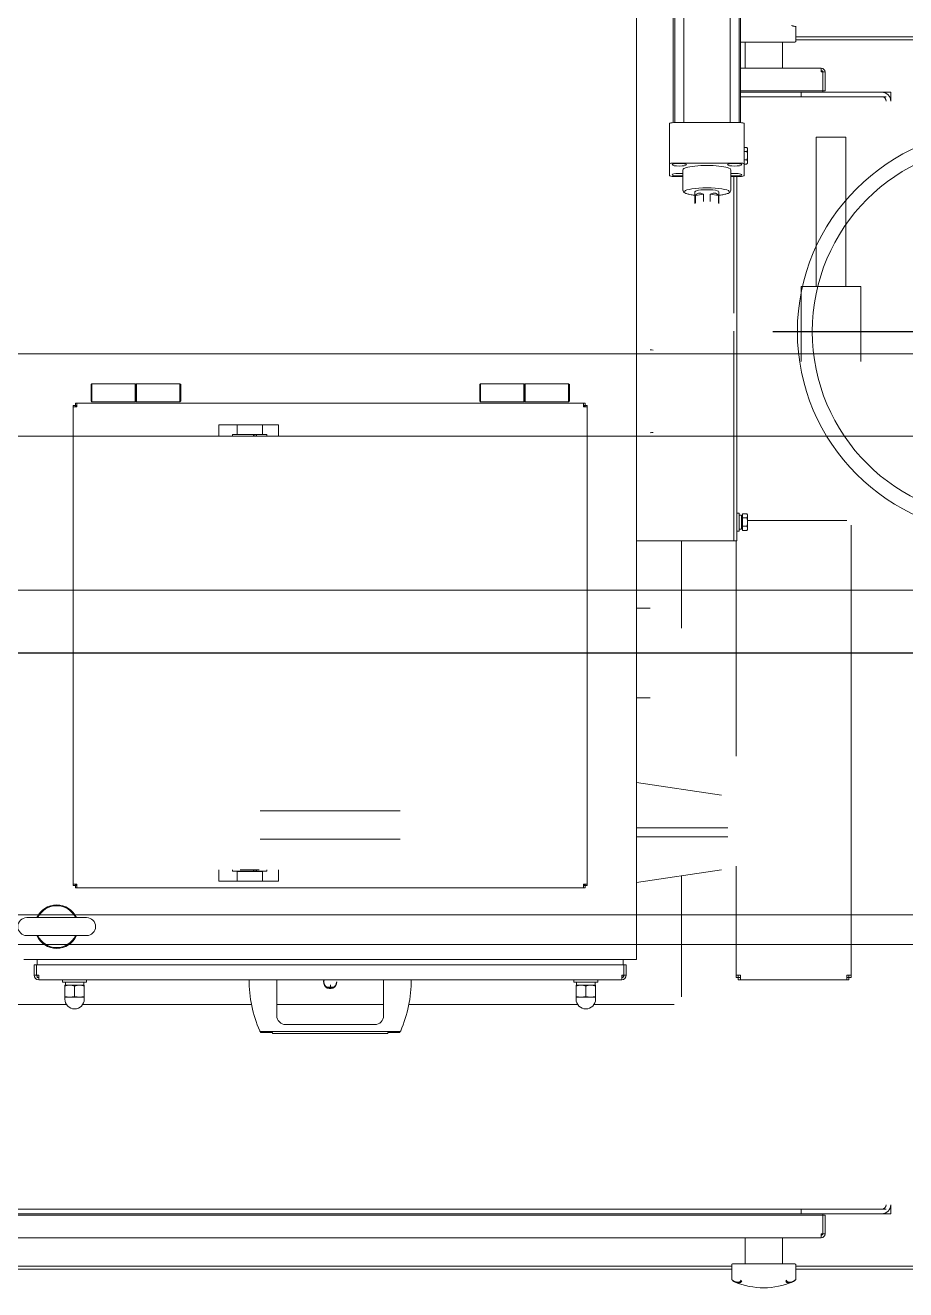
# Model space of a CAD drawing. Extents: x -681219 to -550379, y -242630 to -158199.
# Drawn here: x -669107 to -668518, y -222193 to -221347 of the extents above; entities that cross this region are included whole.
import ezdxf
from ezdxf.lldxf.tags import DXFTag

# ---------------------------------------------------------------- set-up
doc = ezdxf.new("R2010")
doc.units = 0
doc.header["$LTSCALE"] = 1000
doc.layers.get('0').update_dxf_attribs({"linetype": 'CONTINUOUS'})
doc.layers.add('buyer', color=6, linetype='CONTINUOUS', lineweight=0)
doc.layers.add('center', color=253, linetype='CENTER2')
tags = doc.linetypes.add('CENTER2', pattern=[28.575, 19.05, -3.175, 3.175, -3.175]).pattern_tags.tags
tags[10:11] = [DXFTag(74, 4), DXFTag(75, 0), DXFTag(340, '0'), DXFTag(46, 0.0), DXFTag(50, 0.0), DXFTag(44, 0.0), DXFTag(45, 0.0)]
tags[8:9] = [DXFTag(74, 4), DXFTag(75, 0), DXFTag(340, '0'), DXFTag(46, 0.0), DXFTag(50, 0.0), DXFTag(44, 0.0), DXFTag(45, 0.0)]
tags[6:7] = [DXFTag(74, 4), DXFTag(75, 0), DXFTag(340, '0'), DXFTag(46, 0.0), DXFTag(50, 0.0), DXFTag(44, 0.0), DXFTag(45, 0.0)]
tags[4:5] = [DXFTag(74, 4), DXFTag(75, 0), DXFTag(340, '0'), DXFTag(46, 0.0), DXFTag(50, 0.0), DXFTag(44, 0.0), DXFTag(45, 0.0)]

# ---------------------------------------------------------------- blocks, each defined once
blk = doc.blocks.new('9001010002801XY_A_LD-PSC-Ⅲ_B_V_1', base_point=(1910.02, 1482.93))
at = {"color": 0, "linetype": 'ByBlock', "lineweight": -2}
blk.add_line((2483.02, 2235.93), (2483.02, 729.93), dxfattribs=at)
for radius in [135, 125]:
    blk.add_circle((2310.02, 1482.93), radius, dxfattribs=at)
at = {"layer": 'center', "ltscale": 2.017226}
blk.add_line((2310.02, 1634.39), (2310.02, 1346.18), dxfattribs=at)
blk = doc.blocks.new('*U117')
at = {"color": 0, "linetype": 'ByBlock', "lineweight": -2}
for p, q in [((-179.47, 409), (-179.47, 419.07)), ((-136.65, 419.07), (-136.65, 409)), ((-716.65, 412), (-179.47, 412)), ((-716.65, 410), (-179.47, 410)), ((-178.42, 408.5), (-178.97, 408.5)), ((-178.42, 408.5), (-172.67, 408.5)), ((-172.67, 408.5), (-167.37, 408.5)), ((-170.56, 391), (-170.56, 408.5)), ((-167.37, 408.5), (-148.75, 408.5)), ((-148.75, 408.5), (-143.45, 408.5)), ((-145.56, 408.5), (-145.56, 391)), ((-143.45, 408.5), (-137.7, 408.5)), ((-137.15, 408.5), (-137.7, 408.5)), ((-136.65, 412), (135.53, 412)), ((-136.65, 410), (-48.06, 410)), ((-119.56, 391), (-776.56, 391)), ((-119.56, 391), (-119.56, 388.5)), ((-119.56, 388.5), (-118.56, 388.5)), ((-117.06, 388.5), (-118.56, 388.5)), ((-118.56, 376), (-118.56, 388.5)), ((-118.56, 388.5), (-118.56, 376)), ((-117.06, 376), (-117.06, 388.5)), ((-118.56, 376), (-777.56, 376)), ((-133.06, 375), (-763.06, 375)), ((-133.06, 375), (-79.06, 375)), ((-133.06, 375), (-133.06, 372)), ((-133.06, 375), (-133.06, 372)), ((-117.06, 376), (-118.56, 376)), ((-79.06, 375), (-73.06, 375)), ((-73.06, 375), (-73.06, 369)), ((-820.06, 372), (-76.06, 372)), ((-133.06, 372), (-763.06, 372)), ((-133.06, 372), (-79.06, 372)), ((-494.5, 253.69), (-494.9, 253.22)), ((-486.59, 253.69), (-494.5, 253.69)), ((-486.59, 254.5), (-486.59, 253.69)), ((-486.59, 254.5), (-409.54, 254.5)), ((-409.54, 253.69), (-409.54, 254.5)), ((-401.62, 253.69), (-409.54, 253.69)), ((-401.22, 253.22), (-401.62, 253.69)), ((-494.9, 253.22), (-401.22, 253.22)), ((-418.31, 248.5), (-477.81, 248.5)), ((-483.81, 242.5), (-483.81, 218.5)), ((-412.31, 218.5), (-412.31, 242.5)), ((-624.54, 235), (-678.06, 235)), ((-625.56, 230.2), (-625.56, 231.5)), ((-625.56, 230.2), (-612.56, 230.2)), ((-625.56, 230.2), (-625.56, 229.62)), ((-625.56, 229.62), (-625.56, 222.78)), ((-619.06, 229.62), (-619.06, 222.78)), ((-500.71, 235), (-613.58, 235)), ((-612.56, 231.5), (-612.56, 230.2)), ((-612.56, 229.62), (-612.56, 230.2)), ((-612.56, 229.62), (-612.56, 222.78)), ((-412.31, 235), (-483.81, 235)), ((-282.54, 235), (-395.41, 235)), ((-283.56, 230.2), (-283.56, 231.5)), ((-283.56, 230.2), (-270.56, 230.2)), ((-283.56, 230.2), (-283.56, 229.62)), ((-283.56, 229.62), (-283.56, 222.78)), ((-277.06, 229.62), (-277.06, 222.78)), ((-218.06, 235), (-271.58, 235)), ((-270.56, 231.5), (-270.56, 230.2)), ((-270.56, 229.62), (-270.56, 230.2)), ((-270.56, 229.62), (-270.56, 222.78)), ((-213.06, 148.93), (-213.06, 230)), ((-611.06, 220.1), (-627.06, 220.1)), ((-627.06, 218.5), (-627.06, 220.1)), ((-625.56, 222.78), (-625.56, 222.2)), ((-625.56, 222.2), (-612.56, 222.2)), ((-625.21, 220.1), (-625.21, 222.2)), ((-612.91, 222.2), (-612.91, 220.1)), ((-612.56, 222.2), (-612.56, 222.78)), ((-611.06, 220.1), (-611.06, 218.5)), ((-445.65, 223.5), (-450.47, 223.5)), ((-447.92, 223.5), (-447.92, 221.94)), ((-269.06, 220.1), (-285.06, 220.1)), ((-285.06, 218.5), (-285.06, 220.1)), ((-283.56, 222.78), (-283.56, 222.2)), ((-283.56, 222.2), (-270.56, 222.2)), ((-283.21, 220.1), (-283.21, 222.2)), ((-270.91, 222.2), (-270.91, 220.1)), ((-270.56, 222.2), (-270.56, 222.78)), ((-269.06, 220.1), (-269.06, 218.5)), ((-646.06, 215.5), (-644.56, 215.5)), ((-646.06, 215.5), (-646.06, 208.5)), ((-644.56, 215.5), (-644.56, 208.5)), ((-644.56, 208.5), (-644.56, 215.5)), ((-644.56, 215.5), (-643.06, 215.5)), ((-643.06, 217), (-644.06, 217)), ((-644.06, 215.5), (-644.06, 217)), ((-253.06, 218.5), (-643.06, 218.5)), ((-643.06, 215.5), (-643.06, 218.5)), ((-253.06, 215.5), (-253.06, 218.5)), ((-252.06, 217), (-253.06, 217)), ((-253.06, 215.5), (-251.56, 215.5)), ((-252.06, 215.5), (-252.06, 217)), ((-251.56, 215.5), (-251.56, 208.5)), ((-251.56, 208.5), (-251.56, 215.5)), ((-250.06, 215.5), (-251.56, 215.5)), ((-250.06, 208.5), (-250.06, 215.5)), ((-176.56, 217), (-175.06, 217)), ((-176.56, 217), (-176.56, 215.5)), ((-176.56, 215.5), (-173.56, 215.5)), ((-176.56, 215.5), (-176.56, 142.54)), ((-175.06, 218.5), (-175.06, 217)), ((-173.56, 218.5), (-175.06, 218.5)), ((-173.56, 217), (-175.06, 217)), ((-175.06, 217), (-175.06, 215.5)), ((-173.56, 218.5), (-173.56, 215.5)), ((-102.56, 218.5), (-173.56, 218.5)), ((-102.56, 218.5), (-102.56, 215.5)), ((-101.06, 218.5), (-102.56, 218.5)), ((-101.06, 217), (-102.56, 217)), ((-99.56, 215.5), (-102.56, 215.5)), ((-101.06, 218.5), (-101.06, 217)), ((-99.56, 217), (-101.06, 217)), ((-101.06, 215.5), (-101.06, 217)), ((-99.56, 215.5), (-99.56, 217)), ((-99.56, -85.5), (-99.56, 215.5)), ((-645.06, 205), (-653.06, 205)), ((-646.06, 208.5), (-644.56, 208.5)), ((-251.06, 205), (-645.06, 205)), ((-252.06, 208.5), (-644.56, 208.5)), ((-644.06, 205), (-644.06, 208.5)), ((-251.56, 208.5), (-318.06, 208.5)), ((-252.06, 205), (-252.06, 208.5)), ((-250.06, 208.5), (-251.56, 208.5)), ((-243.06, 205), (-251.06, 205)), ((-243.06, -535), (-243.06, 205)), ((-1261.56, 195), (485.44, 195)), ((-651.06, 189), (-611.06, 189)), ((482.44, 175), (-1258.56, 175)), ((-611.06, 177), (-651.06, 177)), ((-620.06, 155.5), (-618.56, 155.5)), ((-620.06, 155.5), (-620.06, 154.5)), ((-620.06, 154.5), (-617.56, 154.5)), ((-620.06, 154.5), (-620.06, -164.5)), ((-618.56, 157), (-618.56, 155.5)), ((-617.56, 157), (-618.56, 157)), ((-617.56, 155.5), (-618.56, 155.5)), ((-618.56, 155.5), (-618.56, 154.5)), ((-618.06, 155), (-617.56, 155)), ((-618.06, 154.5), (-618.06, 155)), ((-617.56, 157), (-617.56, 154.5)), ((-278.56, 157), (-617.56, 157)), ((-522.66, 152.5), (-482.66, 152.5)), ((-522.66, 145), (-522.66, 152.5)), ((-510.36, 146.1), (-510.36, 152.5)), ((-493.36, 152.5), (-493.36, 146.1)), ((-482.66, 152.5), (-482.66, 145)), ((-278.56, 157), (-278.56, 154.5)), ((-277.56, 157), (-278.56, 157)), ((-277.56, 155.5), (-278.56, 155.5)), ((-278.56, 155), (-278.06, 155)), ((-278.56, 154.5), (-276.06, 154.5)), ((-278.06, 155), (-278.06, 154.5)), ((-277.56, 157), (-277.56, 155.5)), ((-276.06, 155.5), (-277.56, 155.5)), ((-277.56, 154.5), (-277.56, 155.5)), ((-276.06, 154.5), (-276.06, 155.5)), ((-276.06, -164.5), (-276.06, 154.5)), ((-243.06, 153.39), (-186.32, 144.95)), ((-499.34, 146), (-513.36, 146)), ((-513.36, 145), (-513.36, 146)), ((-510.36, 146.1), (-493.36, 146.1)), ((-509.96, 146), (-509.96, 146.1)), ((-508.3, 145), (-495.5, 145)), ((-499.34, 145), (-499.34, 146)), ((-498.47, 146), (-497.43, 146)), ((-498.47, 145), (-498.47, 146)), ((-490.36, 146), (-497.43, 146)), ((-497.43, 145), (-497.43, 146)), ((-493.76, 146.1), (-493.76, 146)), ((-490.36, 146), (-490.36, 145)), ((-401.22, 124.5), (-494.9, 124.5)), ((-243.06, 123), (-182.06, 123)), ((-243.06, 117), (-182.06, 117)), ((-401.22, 105.5), (-494.9, 105.5)), ((-186.32, 95.05), (-243.06, 86.61)), ((-176.56, 68.96), (-176.56, -75)), ((-243.06, 30), (-234.06, 30)), ((-213.06, -75), (-213.06, -16.5)), ((-234.06, -30), (-243.06, -30)), ((-243.06, -75), (-184.06, -75)), ((-184.06, -75), (-178.06, -75)), ((-178.06, -75), (-178.06, -75.17)), ((-176.06, -75), (-178.06, -75)), ((-178.06, -75), (-178.06, -78)), ((-176.06, -78), (-176.06, -75)), ((-178.06, -78), (-178.06, -215.29)), ((-176.06, -78), (-176.06, -318.67)), ((-176.06, -81.5), (-174.46, -81.5)), ((-174.46, -93.5), (-174.46, -81.5)), ((-174.46, -82.85), (-172.86, -82.85)), ((-172.86, -82.85), (-172.86, -91.94)), ((-172.86, -83.05), (-172.36, -83.05)), ((-172.36, -84.74), (-172.36, -81.97)), ((-172.36, -81.97), (-169.29, -81.97)), ((-169.29, -81.97), (-168.86, -82.72)), ((-168.86, -87.5), (-168.86, -82.72)), ((-172.86, -92.15), (-173.09, -92.15)), ((-172.86, -92.14), (-172.86, -91.94)), ((-172.36, -91.95), (-172.86, -91.95)), ((-172.36, -90.26), (-172.36, -84.74)), ((-172.36, -84.74), (-169.29, -84.74)), ((-172.36, -93.03), (-172.36, -90.26)), ((-172.36, -90.26), (-169.29, -90.26)), ((-168.86, -92.28), (-169.29, -93.03)), ((-168.86, -87.5), (-168.86, -92.28)), ((-168.86, -88.5), (-102.56, -88.5)), ((-174.46, -93.5), (-176.06, -93.5)), ((-172.36, -93.03), (-169.29, -93.03)), ((499.44, -145), (-1290.91, -145)), ((-508.49, -145), (-1014.43, -145)), ((-522.66, -152.5), (-522.66, -145)), ((-513.36, -146), (-513.36, -145)), ((-513.36, -146), (-499.34, -146)), ((-510.36, -146.1), (-493.36, -146.1)), ((-510.36, -152.5), (-510.36, -146.1)), ((-509.96, -146.1), (-509.96, -146)), ((-508.3, -145), (-495.5, -145)), ((-499.34, -145), (-499.34, -146)), ((-498.47, -145), (-498.47, -146)), ((-497.43, -146), (-498.47, -146)), ((-497.43, -145), (-497.43, -146)), ((-497.43, -146), (-490.36, -146)), ((499.44, -145), (-495.23, -145)), ((-493.76, -146), (-493.76, -146.1)), ((-493.36, -146.1), (-493.36, -152.5)), ((-490.36, -145), (-490.36, -146)), ((-482.66, -145), (-482.66, -152.5)), ((-482.66, -152.5), (-522.66, -152.5)), ((-620.06, -164.5), (-617.56, -164.5)), ((-620.06, -164.5), (-620.06, -165.5)), ((-620.06, -165.5), (-618.56, -165.5)), ((-618.56, -164.5), (-618.56, -165.5)), ((-618.56, -167), (-618.56, -165.5)), ((-618.56, -165.5), (-617.56, -165.5)), ((-618.56, -167), (-617.56, -167)), ((-618.06, -165), (-618.06, -164.5)), ((-617.56, -165), (-618.06, -165)), ((-617.56, -167), (-617.56, -164.5)), ((-617.56, -167), (-278.56, -167)), ((-608.06, -168.5), (-607.56, -168)), ((-608.06, -179.5), (-608.06, -168.5)), ((-607.56, -168), (-607.56, -180)), ((-607.56, -168), (-578.56, -168)), ((-578.56, -180), (-578.56, -168)), ((-578.56, -168), (-578.06, -168.5)), ((-578.06, -168.5), (-577.56, -168)), ((-578.06, -168.5), (-578.06, -179.5)), ((-578.06, -179.5), (-578.06, -168.5)), ((-577.56, -168), (-577.56, -180)), ((-577.56, -168), (-548.56, -168)), ((-548.56, -180), (-548.56, -168)), ((-548.56, -168), (-548.06, -168.5)), ((-548.06, -168.5), (-548.06, -179.5)), ((-348.06, -168.5), (-347.56, -168)), ((-348.06, -179.5), (-348.06, -168.5)), ((-347.56, -168), (-347.56, -180)), ((-347.56, -168), (-318.56, -168)), ((-318.56, -180), (-318.56, -168)), ((-318.56, -168), (-318.06, -168.5)), ((-318.06, -168.5), (-317.56, -168)), ((-318.06, -168.5), (-318.06, -179.5)), ((-318.06, -179.5), (-318.06, -168.5)), ((-317.56, -168), (-317.56, -180)), ((-317.56, -168), (-288.56, -168)), ((-288.56, -180), (-288.56, -168)), ((-288.56, -168), (-288.06, -168.5)), ((-288.06, -168.5), (-288.06, -179.5)), ((-276.06, -164.5), (-278.56, -164.5)), ((-278.56, -167), (-278.56, -164.5)), ((-278.06, -165), (-278.56, -165)), ((-278.56, -165.5), (-277.56, -165.5)), ((-278.56, -167), (-277.56, -167)), ((-278.06, -164.5), (-278.06, -165)), ((-277.56, -165.5), (-277.56, -164.5)), ((-276.06, -165.5), (-277.56, -165.5)), ((-277.56, -167), (-277.56, -165.5)), ((-276.06, -165.5), (-276.06, -164.5)), ((-607.56, -180), (-608.06, -179.5)), ((-578.56, -180), (-607.56, -180)), ((-578.06, -179.5), (-578.56, -180)), ((-577.56, -180), (-578.06, -179.5)), ((-548.56, -180), (-577.56, -180)), ((-548.06, -179.5), (-548.56, -180)), ((-347.56, -180), (-348.06, -179.5)), ((-318.56, -180), (-347.56, -180)), ((-318.06, -179.5), (-318.56, -180)), ((-317.56, -180), (-318.06, -179.5)), ((-288.56, -180), (-317.56, -180)), ((-288.06, -179.5), (-288.56, -180)), ((-1290.91, -200), (119.44, -200)), ((-943.06, -200), (-133.06, -200)), ((-133.06, -245), (-133.06, -195)), ((-93.06, -195), (-93.06, -245)), ((-93.06, -200), (119.44, -200)), ((-178.06, -227.29), (-178.06, -318.67)), ((-243.06, -847.34), (-243.06, -231.5)), ((-133.06, -245), (-93.06, -245)), ((-123.06, -345), (-123.06, -245)), ((-103.06, -245), (-103.06, -345)), ((-204.06, -308.37), (-204.06, -300.5)), ((-203.75, -300.89), (-203.75, -305.81)), ((-198.27, -306.79), (-198.27, -301.87)), ((-193.85, -301.87), (-193.85, -306.79)), ((-188.37, -305.81), (-188.37, -300.89)), ((-188.06, -300.5), (-188.06, -308.37)), ((-212.06, -323.13), (-212.06, -309.35)), ((-203.75, -305.81), (-198.27, -306.79)), ((-193.85, -306.79), (-188.37, -305.81)), ((-180.06, -309.35), (-180.06, -323.13)), ((-221.06, -319.2), (-221.06, -327.05)), ((-212.06, -318.67), (-218.06, -318.67)), ((-174.06, -318.67), (-180.06, -318.67)), ((-171.06, -327.05), (-171.06, -319.2)), ((-221.06, -327.05), (-221.06, -354.11)), ((-218.06, -327.59), (-174.06, -327.59)), ((-171.06, -326.97), (-169.29, -326.97)), ((-171.06, -327.05), (-171.06, -354.11)), ((-171.06, -329.74), (-169.29, -329.74)), ((-169.29, -326.97), (-168.86, -327.72)), ((-168.86, -332.5), (-168.86, -327.72)), ((-171.06, -335.26), (-169.29, -335.26)), ((-171.06, -338.03), (-169.29, -338.03)), ((-168.86, -337.28), (-169.29, -338.03)), ((-168.86, -332.5), (-168.86, -337.28)), ((-123.06, -345), (-103.06, -345)), ((-218.56, -461.37), (-218.56, -354.64)), ((-174.06, -354.65), (-218.06, -354.65)), ((-217.56, -464.67), (-217.56, -354.65)), ((-211.56, -354.65), (-211.56, -464.67)), ((-180.56, -464.67), (-180.56, -354.65)), ((-174.56, -354.65), (-174.56, -464.67)), ((-173.56, -354.64), (-173.56, -461.37)), ((-173.56, -372), (-133.06, -372)), ((-76.06, -372), (-173.56, -372)), ((-79.06, -372), (-133.06, -372)), ((-133.06, -375), (-133.06, -372)), ((-133.06, -375), (-133.06, -372)), ((-73.06, -369), (-73.06, -375)), ((-173.56, -375), (-133.06, -375)), ((-173.56, -376), (-118.56, -376)), ((-79.06, -375), (-133.06, -375)), ((-117.06, -376), (-118.56, -376)), ((-118.56, -388.5), (-118.56, -376)), ((-118.56, -376), (-118.56, -388.5)), ((-117.06, -388.5), (-117.06, -376)), ((-73.06, -375), (-79.06, -375)), ((-119.56, -388.5), (-119.56, -391)), ((-118.56, -388.5), (-119.56, -388.5)), ((-117.06, -388.5), (-118.56, -388.5)), ((-173.56, -391), (-119.56, -391)), ((-170.56, -408.5), (-170.56, -391)), ((-145.56, -391), (-145.56, -408.5)), ((-161.33, -408.5), (-173.56, -408.5)), ((-154.79, -408.5), (-161.33, -408.5)), ((-139.72, -408.5), (-154.79, -408.5)), ((-137.15, -408.5), (-139.72, -408.5)), ((-136.65, -409), (-136.65, -419.07)), ((-48.06, -410), (-136.65, -410)), ((135.53, -412), (-136.65, -412))]:
    blk.add_line(p, q, dxfattribs=at)
for centre, radius, start, end in [((-158.06, 374.5), 50, 67.2788, 112.64418), ((-178.97, 409), 0.5, 180, 270), ((-137.15, 409), 0.5, 270, 0), ((-119.56, 388.5), 2.5, 0, 90), ((-119.56, 388.5), 1, 0, 90), ((-121.56, 385.5), 4, 48.59038, 60), ((-127.06, 379.5), 9.5, 331.72629, 338.38173), ((-79.06, 369), 6, 0, 90), ((-79.06, 369), 3, 0, 90), ((-492.45, 251.5), 3, 133.15175, 144.92578), ((-403.68, 251.5), 3, 35.07422, 46.84825), ((-416.56, 218.5), 85.75, 156.49735, 180), ((-492.45, 251.5), 3, 144.92578, 156.49735), ((-477.81, 242.5), 6, 90, 180), ((-418.31, 242.5), 6, 0, 90), ((-403.68, 251.5), 3, 23.50265, 35.07422), ((-479.56, 218.5), 85.75, 0, 23.50265), ((-619.06, 231.5), 6.5, 0, 180), ((-277.06, 231.5), 6.5, 0, 180), ((-622.31, 220.73), 9.46, 69.91447, 110.08385), ((-615.81, 220.73), 9.46, 69.91609, 110.08559), ((-280.31, 220.73), 9.46, 69.91447, 110.08385), ((-273.81, 220.73), 9.46, 69.91609, 110.08559), ((-622.31, 231.67), 9.46, 249.91609, 290.08559), ((-615.81, 231.67), 9.46, 249.91447, 290.08385), ((-448.06, 220), 4.5, 0, 199.47122), ((-448.06, 220), 4.25, 0, 200.66732), ((-280.31, 231.67), 9.46, 249.91609, 290.08559), ((-273.81, 231.67), 9.46, 249.91447, 290.08385), ((-643.06, 215.5), 3, 90, 180), ((-643.06, 215.5), 1.5, 131.81031, 180), ((-253.06, 215.5), 3, 0, 90), ((-253.06, 215.5), 1.5, 0, 48.18969), ((-631.06, 183), 14.55, 24.35387, 155.64613), ((-631.06, 183), 14, 25.32381, 154.67619), ((-651.06, 183), 6, 90, 270), ((-611.06, 183), 6, 270, 90), ((-631.06, 183), 14.55, 204.35387, 335.64613), ((-631.06, 183), 14, 205.32381, 334.67619), ((-171.33, -83.36), 2.47, 325.93893, 34.06398), ((-174.23, -87.5), 4.65, 267.11163, 287.07935), ((-173.09, -87.5), 4.65, 263.01243, 272.88837), ((-171.33, -91.64), 2.47, 325.9363, 34.06079), ((-2221.25, -21125.92), 21072.53, 84.58337, 84.588832), ((-2221.25, 20775.92), 21072.53, 275.411168, 275.41663), ((-171.33, -328.36), 2.47, 325.93893, 34.06398), ((-171.33, -336.64), 2.47, 325.9363, 34.06079), ((-79.06, -369), 3, 270, 0), ((-79.06, -369), 6, 270, 0), ((-127.06, -379.5), 9.5, 21.61827, 28.27371), ((-119.56, -388.5), 1, 270, 0), ((-119.56, -388.5), 2.5, 270, 0), ((-121.56, -385.5), 4, 300, 311.40962), ((-137.15, -409), 0.5, 0, 90)]:
    blk.add_arc(centre, radius, start, end, dxfattribs=at)
at = {"color": 0, "linetype": 'ByBlock', "lineweight": -2, "extrusion": (0, 0, -1)}
for centre, major_axis, ratio, start_param, end_param in [((-178.42, 419.51), (0.251, -0.432), 0.845529, 2.027916, 3.262073), ((-137.7, 419.51), (-0.251, -0.432), 0.845529, 3.021113, 4.25527), ((-196.06, -308.37), (15, 0), 0.178389, 0.108599, 3.036387), ((-196.06, -308.37), (8, 0), 0.178389, 0, 3.141593), ((-196.06, -298.53), (6.95, 8.3), 0.477454, 2.369026, 3.379747), ((-196.06, -298.53), (-6.95, 8.3), 0.477454, 2.903438, 3.914159), ((-218.06, -319.2), (3, 0), 0.178389, 3.141593, 4.712389), ((-214.56, -319.83), (4.75, 0), 0.178389, 1.016534, 5.266651), ((-177.56, -319.83), (4.75, 0), 0.178389, 4.158127, 6.283185), ((-177.56, -319.83), (4.75, 0), 0.178389, 0, 2.125058), ((-174.06, -319.2), (3, 0), 0.178389, 4.712389, 6.283185), ((-218.06, -327.05), (-3, 0), 0.178389, 4.712389, 6.283185), ((-196.06, -323.13), (16, 0), 0.178389, 0, 3.141593), ((-174.06, -327.05), (-3, 0), 0.178389, 3.141593, 4.712389), ((-218.06, -354.11), (3, 0), 0.178389, 1.570796, 3.141593), ((-174.06, -354.11), (3, 0), 0.178389, 0, 1.570796)]:
    blk.add_ellipse(centre, major_axis=major_axis, ratio=ratio, start_param=start_param, end_param=end_param, dxfattribs=at)
for centre in [(-214.56, -326.43), (-177.56, -326.43)]:
    blk.add_ellipse(centre, major_axis=(4.75, 0), ratio=0.178389, dxfattribs=at)
at = {"color": 0, "linetype": 'ByBlock', "lineweight": -2}
for points, knots in [([(-179.47, 419.05), (-179.47, 419.07), (-179.46, 419.08), (-179.42, 419.15), (-179.35, 419.21), (-179.15, 419.35), (-179.02, 419.42), (-178.86, 419.51)], [0.6913758, 0.6913758, 0.6913758, 0.6913758, 0.75, 0.75, 0.875, 0.875, 1, 1, 1, 1]), ([(-178.86, 419.51), (-178.13, 419.93), (-177.46, 420.26), (-176.54, 420.58), (-176.25, 420.66), (-175.7, 420.77), (-175.44, 420.8), (-174.71, 420.8), (-174.3, 420.69), (-173.62, 420.25), (-173.36, 419.93), (-173.16, 419.51)], [0, 0, 0, 0, 0.25, 0.25, 0.375, 0.375, 0.5, 0.5, 0.75, 0.75, 1, 1, 1, 1]), ([(-172.81, 419.96), (-173.01, 420.39), (-173.28, 420.72), (-173.97, 421.15), (-174.39, 421.26), (-175.14, 421.26), (-175.4, 421.24), (-175.96, 421.13), (-176.26, 421.04), (-177.2, 420.72), (-177.88, 420.39), (-178.63, 419.96)], [0, 0, 0, 0, 0.25, 0.25, 0.5, 0.5, 0.625, 0.625, 0.75, 0.75, 1, 1, 1, 1]), ([(-137.49, 419.96), (-138.24, 420.39), (-138.92, 420.72), (-140.17, 421.15), (-140.73, 421.26), (-141.48, 421.26), (-141.71, 421.24), (-142.13, 421.13), (-142.32, 421.04), (-142.84, 420.72), (-143.11, 420.39), (-143.31, 419.96)], [0, 0, 0, 0, 0.25, 0.25, 0.5, 0.5, 0.625, 0.625, 0.75, 0.75, 1, 1, 1, 1]), ([(-142.96, 419.51), (-142.76, 419.93), (-142.5, 420.26), (-141.99, 420.58), (-141.8, 420.66), (-141.39, 420.77), (-141.17, 420.8), (-140.44, 420.8), (-139.88, 420.69), (-138.66, 420.25), (-137.99, 419.93), (-137.26, 419.51)], [0, 0, 0, 0, 0.25, 0.25, 0.375, 0.375, 0.5, 0.5, 0.75, 0.75, 1, 1, 1, 1]), ([(-137.26, 419.51), (-137.1, 419.42), (-136.97, 419.35), (-136.77, 419.21), (-136.7, 419.15), (-136.66, 419.08), (-136.65, 419.07), (-136.65, 419.05)], [0, 0, 0, 0, 0.125, 0.125, 0.25, 0.25, 0.3086289, 0.3086289, 0.3086289, 0.3086289]), ([(-169.29, -84.74), (-169.16, -85.18), (-169.05, -85.64), (-168.9, -86.56), (-168.86, -87.03), (-168.86, -87.5)], [0, 0, 0, 0, 0.5, 0.5, 1, 1, 1, 1]), ([(-168.86, -87.5), (-168.86, -87.97), (-168.9, -88.43), (-169.05, -89.35), (-169.16, -89.81), (-169.29, -90.26)], [0, 0, 0, 0, 0.5, 0.5, 1, 1, 1, 1]), ([(-211.94, -309.32), (-211.96, -309.11), (-212.01, -308.55), (-211.23, -307.86), (-210.13, -307.27), (-208.15, -306.69), (-205.93, -306.31), (-204.47, -306.13), (-204.12, -306.09)], [0, 0, 0, 0, 0.0496755, 0.1517804, 0.2725093, 0.4312575, 0.5981435, 0.6495945, 0.6495945, 0.6495945, 0.6495945]), ([(-188, -306.09), (-187.64, -306.13), (-186.2, -306.31), (-183.95, -306.69), (-181.82, -307.35), (-180.44, -307.99), (-180.18, -308.96), (-180.08, -309.38)], [0.3491426, 0.3491426, 0.3491426, 0.3491426, 0.4026352, 0.5634944, 0.7266322, 0.8975901, 1, 1, 1, 1]), ([(-169.29, -329.74), (-169.16, -330.18), (-169.05, -330.64), (-168.9, -331.56), (-168.86, -332.03), (-168.86, -332.5)], [0, 0, 0, 0, 0.5, 0.5, 1, 1, 1, 1]), ([(-168.86, -332.5), (-168.86, -332.97), (-168.9, -333.43), (-169.05, -334.35), (-169.16, -334.81), (-169.29, -335.26)], [0, 0, 0, 0, 0.5, 0.5, 1, 1, 1, 1]), ([(-136.65, -419.05), (-136.65, -419.03), (-136.66, -419.01), (-136.7, -418.99), (-136.72, -418.98), (-136.8, -418.97), (-136.89, -418.96), (-137.01, -418.97), (-137.15, -418.98), (-137.23, -418.99), (-137.48, -419.02), (-137.68, -419.06), (-138.13, -419.15), (-138.38, -419.21), (-138.92, -419.35), (-139.2, -419.42), (-139.51, -419.51)], [0.3086289, 0.3086289, 0.3086289, 0.3086289, 0.375, 0.375, 0.4375, 0.4375, 0.5, 0.5625, 0.5625, 0.625, 0.625, 0.75, 0.75, 0.875, 0.875, 1, 1, 1, 1])]:
    blk.add_open_spline(points, degree=3, knots=knots, dxfattribs=at)
at = {"layer": 'center', "ltscale": 29.338309}
blk.add_line((-3104.56, 0), (1087.15, 0), dxfattribs=at)
at = {"rotation": 90.00000000000001}
blk.add_blockref('9001010002801XY_A_LD-PSC-Ⅲ_B_V_1', (-0.56, -615), dxfattribs=at)

msp = doc.modelspace()

# ---------------------------------------------------------------- block references
at = {"layer": 'buyer', "color": 6, "xscale": -1, "rotation": 180}
msp.add_blockref('*U117', (-668455.1907, -221767.0565), dxfattribs=at)

doc.saveas('drawing.dxf')
